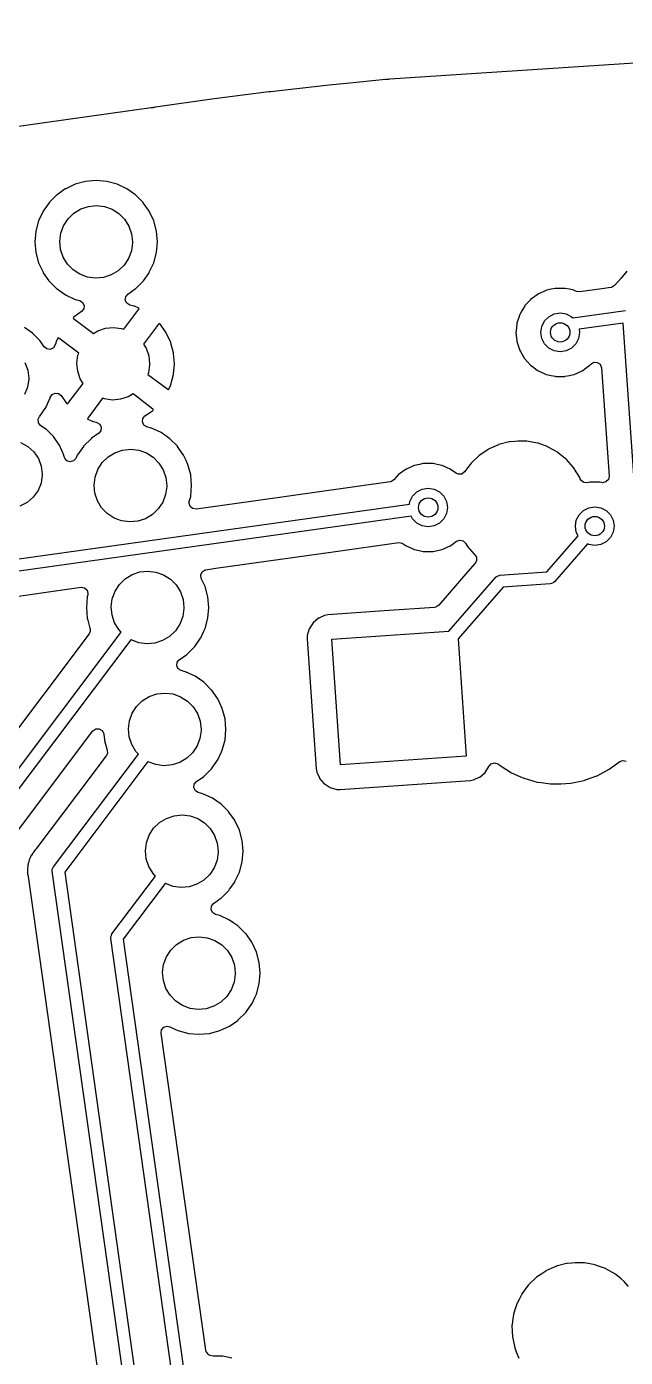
# Model space of a CAD drawing. Extents: x 3.26 to 8.16, y -5.38 to -2.28.
# Drawn here: x 4.448 to 4.934, y -3.529 to -2.447 of the extents above; entities that cross this region are included whole.
import ezdxf

# ---------------------------------------------------------------- set-up
doc = ezdxf.new("R2010")
doc.units = 0
doc.header["$MEASUREMENT"] = 0
doc.layers.add('BLACK', color=7, linetype='CONTINUOUS')

msp = doc.modelspace()

# ---------------------------------------------------------------- linework, layer by layer
at = {"layer": 'BLACK', "linetype": 'CONTINUOUS'}
for p, q in [((4.74255, -2.49), (5.39146, -2.4475)), ((4.64575, -2.50015), (4.69334, -2.49479)), ((4.69334, -2.49479), (4.69341, -2.49478)), ((4.69341, -2.49478), (4.70752, -2.49339)), ((4.70752, -2.49339), (4.73922, -2.49028)), ((4.73922, -2.49028), (4.74002, -2.49026)), ((4.74002, -2.49026), (4.74088, -2.49032)), ((4.74088, -2.49032), (4.74122, -2.49024)), ((4.74122, -2.49024), (4.74123, -2.49024)), ((4.74123, -2.49024), (4.74179, -2.49011)), ((4.74179, -2.49011), (4.74255, -2.49)), ((4.55222, -2.51268), (4.59811, -2.5062)), ((4.59811, -2.5062), (4.59817, -2.50619)), ((4.59817, -2.50619), (4.64439, -2.50032)), ((4.64439, -2.50032), (4.64568, -2.50015)), ((4.64568, -2.50015), (4.64575, -2.50015)), ((4.46226, -2.52533), (4.54867, -2.51319)), ((4.54867, -2.51319), (4.54939, -2.51314)), ((4.54939, -2.51314), (4.55003, -2.51314)), ((4.55003, -2.51314), (4.55044, -2.51315)), ((4.55044, -2.51315), (4.55078, -2.51305)), ((4.55078, -2.51305), (4.55156, -2.51283)), ((4.55078, -2.51305), (4.55078, -2.51305)), ((4.55156, -2.51283), (4.55222, -2.51268)), ((4.37835, -2.53712), (4.46226, -2.52533)), ((4.49546, -2.57339), (4.48709, -2.57563)), ((4.5041, -2.57263), (4.49546, -2.57339)), ((4.51274, -2.57339), (4.5041, -2.57263)), ((4.52111, -2.57563), (4.51274, -2.57339)), ((4.47231, -2.58415), (4.47213, -2.58427)), ((4.47905, -2.57942), (4.47231, -2.58415)), ((4.47231, -2.58415), (4.47231, -2.58415)), ((4.47923, -2.5793), (4.47905, -2.57942)), ((4.47905, -2.57942), (4.47905, -2.57942)), ((4.47943, -2.57921), (4.47923, -2.5793)), ((4.48373, -2.5772), (4.47943, -2.57921)), ((4.47943, -2.57921), (4.47943, -2.57921)), ((4.48709, -2.57563), (4.48373, -2.5772)), ((4.52897, -2.5793), (4.52111, -2.57563)), ((4.53242, -2.58171), (4.52897, -2.5793)), ((4.53534, -2.58376), (4.53242, -2.58171)), ((4.53607, -2.58427), (4.53534, -2.58376)), ((4.46587, -2.59058), (4.46168, -2.59657)), ((4.466, -2.5904), (4.46587, -2.59058)), ((4.46587, -2.59058), (4.46587, -2.59058)), ((4.47213, -2.58427), (4.466, -2.5904)), ((4.49153, -2.59565), (4.49776, -2.59353)), ((4.49776, -2.59353), (4.5043, -2.59284)), ((4.5043, -2.59284), (4.51084, -2.59362)), ((4.51084, -2.59362), (4.51704, -2.59583)), ((4.5422, -2.5904), (4.53607, -2.58427)), ((4.54232, -2.59058), (4.5422, -2.5904)), ((4.54652, -2.59657), (4.54232, -2.59058)), ((4.54232, -2.59058), (4.54232, -2.59058)), ((4.45736, -2.60536), (4.45512, -2.61373)), ((4.45977, -2.60019), (4.45736, -2.60536)), ((4.46093, -2.5977), (4.45977, -2.60019)), ((4.46103, -2.5975), (4.46093, -2.5977)), ((4.46093, -2.5977), (4.46093, -2.5977)), ((4.46168, -2.59657), (4.46103, -2.5975)), ((4.47765, -2.60924), (4.48122, -2.60371)), ((4.48122, -2.60371), (4.48592, -2.5991)), ((4.48592, -2.5991), (4.49153, -2.59565)), ((4.51704, -2.59583), (4.5226, -2.59936)), ((4.5226, -2.59936), (4.52724, -2.60403)), ((4.52724, -2.60403), (4.53073, -2.60961)), ((4.54717, -2.5975), (4.54652, -2.59657)), ((4.54726, -2.5977), (4.54717, -2.5975)), ((4.54842, -2.60019), (4.54726, -2.5977)), ((4.54726, -2.5977), (4.54726, -2.5977)), ((4.55084, -2.60536), (4.54842, -2.60019)), ((4.55308, -2.61373), (4.55084, -2.60536)), ((4.45512, -2.61373), (4.45436, -2.62237)), ((4.47457, -2.62196), (4.4754, -2.61543)), ((4.4754, -2.61543), (4.47765, -2.60924)), ((4.53073, -2.60961), (4.53289, -2.61583)), ((4.53289, -2.61583), (4.53363, -2.62237)), ((4.55384, -2.62237), (4.55308, -2.61373)), ((4.45436, -2.62237), (4.45512, -2.63101)), ((4.47522, -2.62851), (4.47457, -2.62196)), ((4.53361, -2.62319), (4.5327, -2.62971)), ((4.53363, -2.62237), (4.53361, -2.62319)), ((4.55308, -2.63101), (4.55384, -2.62237)), ((4.45512, -2.63101), (4.45736, -2.63938)), ((4.47729, -2.63476), (4.47522, -2.62851)), ((4.4807, -2.64039), (4.47729, -2.63476)), ((4.53036, -2.63587), (4.52672, -2.64135)), ((4.5327, -2.62971), (4.53036, -2.63587)), ((4.55084, -2.63938), (4.55308, -2.63101)), ((4.45736, -2.63938), (4.4589, -2.64268)), ((4.4589, -2.64268), (4.46093, -2.64704)), ((4.46093, -2.64704), (4.46093, -2.64704)), ((4.46093, -2.64704), (4.46103, -2.64724)), ((4.46103, -2.64724), (4.46115, -2.64742)), ((4.46115, -2.64742), (4.46115, -2.64742)), ((4.46115, -2.64742), (4.4657, -2.65392)), ((4.48528, -2.64512), (4.4807, -2.64039)), ((4.49079, -2.64873), (4.48528, -2.64512)), ((4.49696, -2.65102), (4.49079, -2.64873)), ((4.52195, -2.64589), (4.5163, -2.64926)), ((4.52672, -2.64135), (4.52195, -2.64589)), ((4.54249, -2.65392), (4.54705, -2.64742)), ((4.54705, -2.64742), (4.54717, -2.64724)), ((4.54705, -2.64742), (4.54705, -2.64742)), ((4.54717, -2.64724), (4.54726, -2.64704)), ((4.54726, -2.64704), (4.5493, -2.64268)), ((4.54726, -2.64704), (4.54726, -2.64704)), ((4.5493, -2.64268), (4.55084, -2.63938)), ((4.93527, -2.64628), (4.93043, -2.65186)), ((4.4657, -2.65392), (4.466, -2.65434)), ((4.466, -2.65434), (4.47213, -2.66047)), ((4.50348, -2.65189), (4.49696, -2.65102)), ((4.51004, -2.65129), (4.50348, -2.65189)), ((4.5163, -2.64926), (4.51004, -2.65129)), ((4.53607, -2.66047), (4.5422, -2.65434)), ((4.5422, -2.65434), (4.54249, -2.65392)), ((4.92211, -2.65957), (4.9148, -2.66059)), ((4.92281, -2.65942), (4.92211, -2.65957)), ((4.92517, -2.65791), (4.92281, -2.65942)), ((4.92518, -2.6579), (4.92517, -2.65791)), ((4.93043, -2.65186), (4.92518, -2.6579)), ((4.47213, -2.66047), (4.47231, -2.66059)), ((4.47231, -2.66059), (4.47231, -2.66059)), ((4.47231, -2.66059), (4.47424, -2.66195)), ((4.47424, -2.66195), (4.47923, -2.66544)), ((4.47923, -2.66544), (4.48709, -2.66911)), ((4.48709, -2.66911), (4.4873, -2.66916)), ((4.4873, -2.66916), (4.4873, -2.66916)), ((4.4873, -2.66916), (4.49074, -2.67009)), ((4.49074, -2.67009), (4.49313, -2.67154)), ((4.52777, -2.66973), (4.5281, -2.66696)), ((4.52899, -2.67225), (4.52777, -2.66973)), ((4.5281, -2.66696), (4.52982, -2.66485)), ((4.52982, -2.66485), (4.53589, -2.66059)), ((4.53589, -2.66059), (4.53607, -2.66047)), ((4.53589, -2.66059), (4.53589, -2.66059)), ((4.8568, -2.66939), (4.85244, -2.67423)), ((4.85697, -2.6692), (4.8568, -2.66939)), ((4.8568, -2.66939), (4.8568, -2.66939)), ((4.86305, -2.66478), (4.85697, -2.6692)), ((4.86329, -2.66468), (4.86305, -2.66478)), ((4.86968, -2.66183), (4.86329, -2.66468)), ((4.86329, -2.66468), (4.86329, -2.66468)), ((4.86992, -2.66172), (4.86968, -2.66183)), ((4.86968, -2.66183), (4.86968, -2.66183)), ((4.8736, -2.66094), (4.86992, -2.66172)), ((4.87702, -2.66021), (4.8736, -2.66094)), ((4.87728, -2.66016), (4.87702, -2.66021)), ((4.87702, -2.66021), (4.87702, -2.66021)), ((4.88479, -2.66016), (4.87728, -2.66016)), ((4.88505, -2.66021), (4.88479, -2.66016)), ((4.88847, -2.66094), (4.88505, -2.66021)), ((4.88505, -2.66021), (4.88505, -2.66021)), ((4.89215, -2.66172), (4.88847, -2.66094)), ((4.89239, -2.66183), (4.89215, -2.66172)), ((4.89289, -2.66206), (4.89239, -2.66183)), ((4.89239, -2.66183), (4.89239, -2.66183)), ((4.89374, -2.66243), (4.89289, -2.66206)), ((4.89436, -2.66271), (4.89374, -2.66243)), ((4.89707, -2.66309), (4.89436, -2.66271)), ((4.9148, -2.66059), (4.89707, -2.66309)), ((4.4923, -2.67894), (4.48624, -2.68319)), ((4.49402, -2.67683), (4.4923, -2.67894)), ((4.49313, -2.67154), (4.49435, -2.67405)), ((4.49435, -2.67405), (4.49402, -2.67683)), ((4.52665, -2.69332), (4.53879, -2.67721)), ((4.53138, -2.6737), (4.52899, -2.67225)), ((4.53481, -2.67462), (4.53138, -2.6737)), ((4.53522, -2.67477), (4.53481, -2.67462)), ((4.53869, -2.67639), (4.53522, -2.67477)), ((4.53899, -2.67669), (4.53869, -2.67639)), ((4.53879, -2.67721), (4.53899, -2.67669)), ((4.84818, -2.6813), (4.84586, -2.68845)), ((4.84845, -2.68083), (4.84818, -2.6813)), ((4.84985, -2.6784), (4.84845, -2.68083)), ((4.85194, -2.67479), (4.84985, -2.6784)), ((4.85244, -2.67423), (4.85194, -2.67479)), ((4.87178, -2.68319), (4.87617, -2.68095)), ((4.87617, -2.68095), (4.88103, -2.68018)), ((4.88103, -2.68018), (4.8859, -2.68095)), ((4.8859, -2.68095), (4.89029, -2.68319)), ((4.89123, -2.68412), (4.93415, -2.67809)), ((4.45231, -2.69656), (4.44585, -2.69204)), ((4.48572, -2.68365), (4.48545, -2.68414)), ((4.48545, -2.68414), (4.48578, -2.68458)), ((4.48591, -2.68346), (4.48572, -2.68365)), ((4.48578, -2.68458), (4.50199, -2.6968)), ((4.48624, -2.68319), (4.48591, -2.68346)), ((4.51168, -2.69256), (4.51822, -2.69187)), ((4.51822, -2.69187), (4.52476, -2.69265)), ((4.55483, -2.68916), (4.54261, -2.70538)), ((4.55527, -2.68883), (4.55483, -2.68916)), ((4.55576, -2.6891), (4.55527, -2.68883)), ((4.55595, -2.68929), (4.55576, -2.6891)), ((4.55623, -2.68962), (4.55595, -2.68929)), ((4.56095, -2.69636), (4.55623, -2.68962)), ((4.84583, -2.68871), (4.84521, -2.69462)), ((4.84586, -2.68845), (4.84583, -2.68871)), ((4.84583, -2.68871), (4.84583, -2.68871)), ((4.86529, -2.69593), (4.86606, -2.69106)), ((4.86606, -2.69106), (4.86829, -2.68667)), ((4.86829, -2.68667), (4.87178, -2.68319)), ((4.89029, -2.68319), (4.89123, -2.68412)), ((4.93211, -2.68832), (4.89637, -2.69334)), ((4.9717, -3.25449), (4.93211, -2.68832)), ((4.45249, -2.69668), (4.45231, -2.69656)), ((4.45231, -2.69656), (4.45231, -2.69656)), ((4.45837, -2.70256), (4.45249, -2.69668)), ((4.46088, -2.70615), (4.45837, -2.70256)), ((4.47301, -2.70072), (4.47139, -2.7042)), ((4.47331, -2.70042), (4.47301, -2.70072)), ((4.47383, -2.70062), (4.47331, -2.70042)), ((4.48993, -2.71276), (4.47383, -2.70062)), ((4.50199, -2.6968), (4.50544, -2.69468)), ((4.50544, -2.69468), (4.51168, -2.69256)), ((4.52476, -2.69265), (4.52665, -2.69332)), ((4.56116, -2.69673), (4.56095, -2.69636)), ((4.56464, -2.7042), (4.56116, -2.69673)), ((4.84521, -2.69462), (4.84507, -2.69593)), ((4.84507, -2.69593), (4.8451, -2.69619)), ((4.8451, -2.69619), (4.84575, -2.70241)), ((4.84575, -2.70241), (4.84586, -2.7034)), ((4.86606, -2.70079), (4.86529, -2.69593)), ((4.86829, -2.70518), (4.86606, -2.70079)), ((4.89601, -2.70079), (4.89377, -2.70518)), ((4.89678, -2.69593), (4.89601, -2.70079)), ((4.89637, -2.69334), (4.89678, -2.69593)), ((4.46197, -2.70771), (4.46088, -2.70615)), ((4.46408, -2.70943), (4.46197, -2.70771)), ((4.46686, -2.70976), (4.46408, -2.70943)), ((4.46937, -2.70854), (4.46686, -2.70976)), ((4.47083, -2.70615), (4.46937, -2.70854)), ((4.47124, -2.7046), (4.47083, -2.70615)), ((4.47139, -2.7042), (4.47124, -2.7046)), ((4.48932, -2.71445), (4.48993, -2.71276)), ((4.54261, -2.70538), (4.54464, -2.70864)), ((4.54464, -2.70864), (4.54681, -2.71486)), ((4.56479, -2.7046), (4.56464, -2.7042)), ((4.56692, -2.71255), (4.56479, -2.7046)), ((4.567, -2.71298), (4.56692, -2.71255)), ((4.56771, -2.72118), (4.567, -2.71298)), ((4.84586, -2.7034), (4.84818, -2.71056)), ((4.84818, -2.71056), (4.84831, -2.71078)), ((4.84831, -2.71078), (4.84831, -2.71078)), ((4.84831, -2.71078), (4.84873, -2.71152)), ((4.84873, -2.71152), (4.85194, -2.71707)), ((4.87178, -2.70867), (4.86829, -2.70518)), ((4.87617, -2.7109), (4.87178, -2.70867)), ((4.88103, -2.71168), (4.87617, -2.7109)), ((4.8859, -2.7109), (4.88103, -2.71168)), ((4.89029, -2.70867), (4.8859, -2.7109)), ((4.89377, -2.70518), (4.89029, -2.70867)), ((4.4462, -2.72049), (4.44853, -2.72667)), ((4.48849, -2.72098), (4.48932, -2.71445)), ((4.48913, -2.72754), (4.48849, -2.72098)), ((4.54753, -2.72222), (4.54662, -2.72874)), ((4.54681, -2.71486), (4.54754, -2.7214)), ((4.54754, -2.7214), (4.54753, -2.72222)), ((4.567, -2.72981), (4.56771, -2.72161)), ((4.56771, -2.72161), (4.56771, -2.72118)), ((4.85194, -2.71707), (4.85211, -2.71726)), ((4.85211, -2.71726), (4.85211, -2.71726)), ((4.85211, -2.71726), (4.8568, -2.72246)), ((4.8568, -2.72246), (4.85697, -2.72265)), ((4.85697, -2.72265), (4.85958, -2.72455)), ((4.85958, -2.72455), (4.86268, -2.7268)), ((4.89939, -2.7268), (4.90249, -2.72455)), ((4.90249, -2.72455), (4.9051, -2.72265)), ((4.9051, -2.72265), (4.90595, -2.72171)), ((4.90595, -2.72171), (4.90833, -2.72024)), ((4.90833, -2.72024), (4.91113, -2.72029)), ((4.91113, -2.72029), (4.91345, -2.72185)), ((4.91345, -2.72185), (4.91459, -2.72468)), ((4.91459, -2.72468), (4.92075, -2.81279)), ((4.44932, -2.7338), (4.44839, -2.74034)), ((4.44853, -2.72667), (4.44933, -2.73323)), ((4.44933, -2.73323), (4.44932, -2.7338)), ((4.49121, -2.73378), (4.48913, -2.72754)), ((4.49342, -2.73742), (4.49121, -2.73378)), ((4.54662, -2.72874), (4.54612, -2.73005)), ((4.54612, -2.73005), (4.56221, -2.74217)), ((4.56479, -2.73819), (4.56692, -2.73024)), ((4.56692, -2.73024), (4.567, -2.72981)), ((4.86268, -2.7268), (4.86305, -2.72707)), ((4.86305, -2.72707), (4.86329, -2.72718)), ((4.86329, -2.72718), (4.86329, -2.72718)), ((4.86329, -2.72718), (4.86968, -2.73003)), ((4.86968, -2.73003), (4.86992, -2.73013)), ((4.86992, -2.73013), (4.8736, -2.73091)), ((4.8736, -2.73091), (4.87702, -2.73164)), ((4.87702, -2.73164), (4.87702, -2.73164)), ((4.87702, -2.73164), (4.87728, -2.7317)), ((4.87728, -2.7317), (4.88479, -2.7317)), ((4.88479, -2.7317), (4.88505, -2.73164)), ((4.88505, -2.73164), (4.88847, -2.73091)), ((4.88505, -2.73164), (4.88505, -2.73164)), ((4.88847, -2.73091), (4.89215, -2.73013)), ((4.89215, -2.73013), (4.89239, -2.73003)), ((4.89239, -2.73003), (4.89878, -2.72718)), ((4.89878, -2.72718), (4.89902, -2.72707)), ((4.89878, -2.72718), (4.89878, -2.72718)), ((4.89902, -2.72707), (4.89939, -2.7268)), ((4.44839, -2.74034), (4.44592, -2.74647)), ((4.46829, -2.74647), (4.4708, -2.74525)), ((4.4708, -2.74525), (4.47358, -2.74558)), ((4.47358, -2.74558), (4.47569, -2.7473)), ((4.4812, -2.75363), (4.49342, -2.73742)), ((4.53405, -2.746), (4.53021, -2.74829)), ((4.55025, -2.75821), (4.53405, -2.746)), ((4.56221, -2.74217), (4.56272, -2.74237)), ((4.56272, -2.74237), (4.56302, -2.74208)), ((4.56302, -2.74208), (4.56464, -2.7386)), ((4.56464, -2.7386), (4.56479, -2.73819)), ((4.45837, -2.76389), (4.46314, -2.75708)), ((4.46314, -2.75708), (4.46342, -2.75648)), ((4.46342, -2.75648), (4.46656, -2.74974)), ((4.46656, -2.74974), (4.46665, -2.74954)), ((4.46656, -2.74974), (4.46656, -2.74974)), ((4.46665, -2.74954), (4.46683, -2.74886)), ((4.46683, -2.74886), (4.46829, -2.74647)), ((4.47569, -2.7473), (4.47981, -2.75318)), ((4.47981, -2.75318), (4.48008, -2.75351)), ((4.48008, -2.75351), (4.48027, -2.7537)), ((4.48027, -2.7537), (4.48076, -2.75396)), ((4.48076, -2.75396), (4.4812, -2.75363)), ((4.50937, -2.74949), (4.49724, -2.76559)), ((4.51087, -2.75005), (4.50937, -2.74949)), ((4.5174, -2.75092), (4.51087, -2.75005)), ((4.52395, -2.75032), (4.5174, -2.75092)), ((4.53021, -2.74829), (4.52395, -2.75032)), ((4.45693, -2.76656), (4.45814, -2.76426)), ((4.45722, -2.76934), (4.45693, -2.76656)), ((4.45808, -2.76421), (4.45821, -2.76404)), ((4.45814, -2.76426), (4.45808, -2.76421)), ((4.45821, -2.76404), (4.45837, -2.76389)), ((4.49724, -2.76559), (4.49704, -2.76611)), ((4.49704, -2.76611), (4.49734, -2.7664)), ((4.49734, -2.7664), (4.50082, -2.76802)), ((4.50082, -2.76802), (4.50122, -2.76817)), ((4.54168, -2.76874), (4.54202, -2.76596)), ((4.54202, -2.76596), (4.54373, -2.76385)), ((4.54373, -2.76385), (4.5498, -2.75961)), ((4.5498, -2.75961), (4.55013, -2.75933)), ((4.55013, -2.75933), (4.55031, -2.75914)), ((4.55058, -2.75865), (4.55025, -2.75821)), ((4.55031, -2.75914), (4.55058, -2.75865)), ((4.45897, -2.77152), (4.45722, -2.76934)), ((4.46327, -2.77453), (4.45897, -2.77152)), ((4.46345, -2.77466), (4.46327, -2.77453)), ((4.46327, -2.77453), (4.46327, -2.77453)), ((4.46933, -2.78054), (4.46345, -2.77466)), ((4.50621, -2.77795), (4.50014, -2.7822)), ((4.50122, -2.76817), (4.50465, -2.76909)), ((4.50465, -2.76909), (4.50704, -2.77055)), ((4.50793, -2.77584), (4.50621, -2.77795)), ((4.50704, -2.77055), (4.50826, -2.77306)), ((4.50826, -2.77306), (4.50793, -2.77584)), ((4.54291, -2.77125), (4.54168, -2.76874)), ((4.54529, -2.77271), (4.54291, -2.77125)), ((4.54873, -2.77363), (4.54529, -2.77271)), ((4.54874, -2.77363), (4.54873, -2.77363)), ((4.54894, -2.77369), (4.54874, -2.77363)), ((4.5568, -2.77735), (4.54894, -2.77369)), ((4.55988, -2.77951), (4.5568, -2.77735)), ((4.44264, -2.78553), (4.44848, -2.78862)), ((4.44848, -2.78862), (4.45341, -2.79301)), ((4.4741, -2.78735), (4.46933, -2.78054)), ((4.47419, -2.78755), (4.4741, -2.78735)), ((4.4771, -2.7938), (4.47419, -2.78755)), ((4.47419, -2.78755), (4.47419, -2.78755)), ((4.49371, -2.78863), (4.48898, -2.79538)), ((4.49383, -2.78845), (4.49371, -2.78863)), ((4.49371, -2.78863), (4.49371, -2.78863)), ((4.49996, -2.78232), (4.49383, -2.78845)), ((4.50014, -2.7822), (4.49996, -2.78232)), ((4.50014, -2.7822), (4.50014, -2.7822)), ((4.56176, -2.78082), (4.55988, -2.77951)), ((4.5639, -2.78232), (4.56176, -2.78082)), ((4.57003, -2.78845), (4.5639, -2.78232)), ((4.57016, -2.78863), (4.57003, -2.78845)), ((4.57488, -2.79538), (4.57016, -2.78863)), ((4.57016, -2.78863), (4.57016, -2.78863)), ((4.8308, -2.78726), (4.8232, -2.79068)), ((4.83099, -2.78717), (4.8308, -2.78726)), ((4.8308, -2.78726), (4.8308, -2.78726)), ((4.8312, -2.78712), (4.83099, -2.78717)), ((4.83958, -2.78494), (4.8312, -2.78712)), ((4.8312, -2.78712), (4.8312, -2.78712)), ((4.83979, -2.78489), (4.83958, -2.78494)), ((4.83958, -2.78494), (4.83958, -2.78494)), ((4.84, -2.78487), (4.83979, -2.78489)), ((4.84412, -2.78452), (4.84, -2.78487)), ((4.84, -2.78487), (4.84, -2.78487)), ((4.84656, -2.78432), (4.84412, -2.78452)), ((4.85294, -2.78432), (4.84656, -2.78432)), ((4.853, -2.78432), (4.85294, -2.78432)), ((4.85319, -2.78433), (4.853, -2.78432)), ((4.853, -2.78432), (4.853, -2.78432)), ((4.85389, -2.78436), (4.85319, -2.78433)), ((4.85405, -2.78439), (4.85389, -2.78436)), ((4.86262, -2.78594), (4.85405, -2.78439)), ((4.85405, -2.78439), (4.85405, -2.78439)), ((4.86283, -2.78598), (4.86262, -2.78594)), ((4.86262, -2.78594), (4.86262, -2.78594)), ((4.86303, -2.78605), (4.86283, -2.78598)), ((4.87117, -2.789), (4.86303, -2.78605)), ((4.86303, -2.78605), (4.86303, -2.78605)), ((4.87137, -2.78908), (4.87117, -2.789)), ((4.87117, -2.789), (4.87117, -2.789)), ((4.87926, -2.79357), (4.87137, -2.78908)), ((4.45341, -2.79301), (4.45716, -2.79846)), ((4.45716, -2.79846), (4.45949, -2.80464)), ((4.47761, -2.79489), (4.4771, -2.7938)), ((4.47767, -2.79509), (4.47761, -2.79489)), ((4.4783, -2.79747), (4.47767, -2.79509)), ((4.47856, -2.79821), (4.4783, -2.79747)), ((4.48038, -2.80034), (4.47856, -2.79821)), ((4.48305, -2.80115), (4.48038, -2.80034)), ((4.48574, -2.80038), (4.48305, -2.80115)), ((4.48759, -2.79828), (4.48574, -2.80038)), ((4.48877, -2.79575), (4.48759, -2.79828)), ((4.48886, -2.79556), (4.48877, -2.79575)), ((4.48877, -2.79575), (4.48877, -2.79575)), ((4.48898, -2.79538), (4.48886, -2.79556)), ((4.50905, -2.80176), (4.51375, -2.79716)), ((4.51375, -2.79716), (4.51936, -2.79371)), ((4.51936, -2.79371), (4.52559, -2.79158)), ((4.52559, -2.79158), (4.53214, -2.7909)), ((4.53214, -2.7909), (4.53868, -2.79168)), ((4.53868, -2.79168), (4.54488, -2.79388)), ((4.54488, -2.79388), (4.55044, -2.79741)), ((4.55044, -2.79741), (4.55507, -2.80208)), ((4.57501, -2.79556), (4.57488, -2.79538)), ((4.5751, -2.79575), (4.57501, -2.79556)), ((4.57689, -2.7996), (4.5751, -2.79575)), ((4.5751, -2.79575), (4.5751, -2.79575)), ((4.57867, -2.80341), (4.57689, -2.7996)), ((4.81518, -2.79597), (4.80861, -2.80224)), ((4.8206, -2.79233), (4.81518, -2.79597)), ((4.82254, -2.79102), (4.8206, -2.79233)), ((4.82271, -2.7909), (4.82254, -2.79102)), ((4.82254, -2.79102), (4.82254, -2.79102)), ((4.8232, -2.79068), (4.82271, -2.7909)), ((4.87942, -2.7937), (4.87926, -2.79357)), ((4.88372, -2.79723), (4.87942, -2.7937)), ((4.87942, -2.7937), (4.87942, -2.7937)), ((4.88628, -2.79933), (4.88372, -2.79723)), ((4.88642, -2.79949), (4.88628, -2.79933)), ((4.89158, -2.80544), (4.88642, -2.79949)), ((4.88642, -2.79949), (4.88642, -2.79949)), ((4.45949, -2.80464), (4.46028, -2.8112)), ((4.46028, -2.8112), (4.46028, -2.81178)), ((4.50323, -2.81348), (4.50549, -2.80729)), ((4.50549, -2.80729), (4.50905, -2.80176)), ((4.55507, -2.80208), (4.55856, -2.80767)), ((4.55856, -2.80767), (4.56073, -2.81388)), ((4.58091, -2.81179), (4.57867, -2.80341)), ((4.75583, -2.80707), (4.74974, -2.81149)), ((4.75606, -2.80697), (4.75583, -2.80707)), ((4.76246, -2.80412), (4.75606, -2.80697)), ((4.75606, -2.80697), (4.75606, -2.80697)), ((4.7627, -2.80401), (4.76246, -2.80412)), ((4.76246, -2.80412), (4.76246, -2.80412)), ((4.76662, -2.80318), (4.7627, -2.80401)), ((4.7698, -2.80251), (4.76662, -2.80318)), ((4.77005, -2.80245), (4.7698, -2.80251)), ((4.7698, -2.80251), (4.7698, -2.80251)), ((4.77757, -2.80245), (4.77005, -2.80245)), ((4.77782, -2.80251), (4.77757, -2.80245)), ((4.781, -2.80318), (4.77782, -2.80251)), ((4.77782, -2.80251), (4.77782, -2.80251)), ((4.78492, -2.80401), (4.781, -2.80318)), ((4.78516, -2.80412), (4.78492, -2.80401)), ((4.79155, -2.80697), (4.78516, -2.80412)), ((4.78516, -2.80412), (4.78516, -2.80412)), ((4.79179, -2.80707), (4.79155, -2.80697)), ((4.79155, -2.80697), (4.79155, -2.80697)), ((4.792, -2.80723), (4.79179, -2.80707)), ((4.79641, -2.81043), (4.792, -2.80723)), ((4.792, -2.80723), (4.792, -2.80723)), ((4.79828, -2.81126), (4.79641, -2.81043)), ((4.80107, -2.81106), (4.79828, -2.81126)), ((4.8033, -2.80937), (4.80107, -2.81106)), ((4.80861, -2.80224), (4.8033, -2.80937)), ((4.89224, -2.80619), (4.89158, -2.80544)), ((4.89234, -2.80637), (4.89224, -2.80619)), ((4.89277, -2.80707), (4.89234, -2.80637)), ((4.89234, -2.80637), (4.89234, -2.80637)), ((4.89695, -2.81395), (4.89277, -2.80707)), ((4.45935, -2.81832), (4.45688, -2.82445)), ((4.46028, -2.81178), (4.45935, -2.81832)), ((4.50241, -2.82001), (4.50323, -2.81348)), ((4.50305, -2.82656), (4.50241, -2.82001)), ((4.56145, -2.82125), (4.56053, -2.82777)), ((4.56073, -2.81388), (4.56146, -2.82042)), ((4.56146, -2.82042), (4.56145, -2.82125)), ((4.58167, -2.82042), (4.58091, -2.81179)), ((4.58091, -2.82906), (4.58167, -2.82042)), ((4.74288, -2.81738), (4.63013, -2.83323)), ((4.7435, -2.81725), (4.74288, -2.81738)), ((4.74588, -2.81579), (4.7435, -2.81725)), ((4.74974, -2.81149), (4.74588, -2.81579)), ((4.89719, -2.81455), (4.89695, -2.81395)), ((4.89738, -2.81505), (4.89719, -2.81455)), ((4.89801, -2.81618), (4.89738, -2.81505)), ((4.90024, -2.81787), (4.89801, -2.81618)), ((4.90303, -2.81808), (4.90024, -2.81787)), ((4.90511, -2.81764), (4.90303, -2.81808)), ((4.90536, -2.81759), (4.90511, -2.81764)), ((4.90511, -2.81764), (4.90511, -2.81764)), ((4.91288, -2.81759), (4.90536, -2.81759)), ((4.91313, -2.81764), (4.91288, -2.81759)), ((4.91477, -2.81799), (4.91313, -2.81764)), ((4.91313, -2.81764), (4.91313, -2.81764)), ((4.91544, -2.81808), (4.91477, -2.81799)), ((4.91817, -2.81749), (4.91544, -2.81808)), ((4.92015, -2.81552), (4.91817, -2.81749)), ((4.92075, -2.81279), (4.92015, -2.81552)), ((4.45303, -2.82981), (4.448, -2.83411)), ((4.45688, -2.82445), (4.45303, -2.82981)), ((4.50513, -2.83281), (4.50305, -2.82656)), ((4.50854, -2.83844), (4.50513, -2.83281)), ((4.56053, -2.82777), (4.5582, -2.83392)), ((4.57977, -2.83334), (4.58086, -2.82927)), ((4.58086, -2.82927), (4.58091, -2.82906)), ((4.58086, -2.82927), (4.58086, -2.82927)), ((4.75883, -2.83335), (4.76107, -2.82896)), ((4.76107, -2.82896), (4.76455, -2.82548)), ((4.76455, -2.82548), (4.76894, -2.82324)), ((4.76894, -2.82324), (4.77381, -2.82247)), ((4.77381, -2.82247), (4.77868, -2.82324)), ((4.77868, -2.82324), (4.78307, -2.82548)), ((4.78307, -2.82548), (4.78655, -2.82896)), ((4.78655, -2.82896), (4.78879, -2.83335)), ((4.09606, -2.9285), (4.75851, -2.8354)), ((4.448, -2.83411), (4.4421, -2.83707)), ((4.51311, -2.84318), (4.50854, -2.83844)), ((4.51862, -2.84678), (4.51311, -2.84318)), ((4.55455, -2.8394), (4.54979, -2.84394)), ((4.5582, -2.83392), (4.55455, -2.8394)), ((4.5796, -2.83461), (4.57977, -2.83334)), ((4.58038, -2.83729), (4.5796, -2.83461)), ((4.58248, -2.83913), (4.58038, -2.83729)), ((4.58525, -2.83953), (4.58248, -2.83913)), ((4.63013, -2.83323), (4.58525, -2.83953)), ((4.75851, -2.8354), (4.75883, -2.83335)), ((4.78879, -2.84309), (4.78655, -2.84748)), ((4.78879, -2.83335), (4.78956, -2.83822)), ((4.78956, -2.83822), (4.78879, -2.84309)), ((4.89638, -2.8441), (4.89986, -2.84061)), ((4.89986, -2.84061), (4.90425, -2.83838)), ((4.90425, -2.83838), (4.90912, -2.83761)), ((4.90912, -2.83761), (4.91399, -2.83838)), ((4.91399, -2.83838), (4.91838, -2.84061)), ((4.91838, -2.84061), (4.92186, -2.8441)), ((4.75988, -2.84515), (4.09541, -2.93853)), ((4.52479, -2.84907), (4.51862, -2.84678)), ((4.53131, -2.84994), (4.52479, -2.84907)), ((4.53787, -2.84935), (4.53131, -2.84994)), ((4.54413, -2.84731), (4.53787, -2.84935)), ((4.54979, -2.84394), (4.54413, -2.84731)), ((4.76107, -2.84748), (4.75988, -2.84515)), ((4.76455, -2.85096), (4.76107, -2.84748)), ((4.76894, -2.8532), (4.76455, -2.85096)), ((4.77381, -2.85397), (4.76894, -2.8532)), ((4.77868, -2.8532), (4.77381, -2.85397)), ((4.78307, -2.85096), (4.77868, -2.8532)), ((4.78655, -2.84748), (4.78307, -2.85096)), ((4.89337, -2.85335), (4.89414, -2.84849)), ((4.89414, -2.85822), (4.89337, -2.85335)), ((4.89414, -2.84849), (4.89638, -2.8441)), ((4.92186, -2.8441), (4.9241, -2.84849)), ((4.9241, -2.84849), (4.92487, -2.85335)), ((4.92487, -2.85335), (4.9241, -2.85822)), ((4.79685, -2.86569), (4.79948, -2.86475)), ((4.79948, -2.86475), (4.80221, -2.86538)), ((4.87022, -2.89061), (4.89571, -2.86128)), ((4.89571, -2.86128), (4.89414, -2.85822)), ((4.92186, -2.86261), (4.91838, -2.86609)), ((4.9241, -2.85822), (4.92186, -2.86261)), ((4.60127, -2.88765), (4.69662, -2.87425)), ((4.69662, -2.87425), (4.74988, -2.86677)), ((4.74988, -2.86677), (4.75265, -2.86717)), ((4.75265, -2.86717), (4.75349, -2.86767)), ((4.75349, -2.86767), (4.75583, -2.86937)), ((4.75583, -2.86937), (4.75606, -2.86947)), ((4.75606, -2.86947), (4.75606, -2.86947)), ((4.75606, -2.86947), (4.76242, -2.8723)), ((4.76242, -2.8723), (4.7627, -2.87242)), ((4.7627, -2.87242), (4.76637, -2.87321)), ((4.76637, -2.87321), (4.7698, -2.87393)), ((4.7698, -2.87393), (4.7698, -2.87393)), ((4.7698, -2.87393), (4.77005, -2.87399)), ((4.77005, -2.87399), (4.77757, -2.87399)), ((4.77757, -2.87399), (4.77782, -2.87393)), ((4.77782, -2.87393), (4.78125, -2.87321)), ((4.77782, -2.87393), (4.77782, -2.87393)), ((4.78125, -2.87321), (4.78492, -2.87242)), ((4.78492, -2.87242), (4.7852, -2.8723)), ((4.7852, -2.8723), (4.79155, -2.86947)), ((4.79155, -2.86947), (4.79179, -2.86937)), ((4.79155, -2.86947), (4.79155, -2.86947)), ((4.79179, -2.86937), (4.7922, -2.86907)), ((4.7922, -2.86907), (4.79685, -2.86569)), ((4.80221, -2.86538), (4.80401, -2.86713)), ((4.80401, -2.86713), (4.80533, -2.8693)), ((4.80533, -2.8693), (4.80533, -2.8693)), ((4.80533, -2.8693), (4.80544, -2.86948)), ((4.80544, -2.86948), (4.80557, -2.86964)), ((4.80557, -2.86964), (4.81121, -2.87614)), ((4.81121, -2.87614), (4.81139, -2.87634)), ((4.90312, -2.86775), (4.87631, -2.8986)), ((4.90425, -2.86833), (4.90312, -2.86775)), ((4.90912, -2.8691), (4.90425, -2.86833)), ((4.91399, -2.86833), (4.90912, -2.8691)), ((4.91838, -2.86609), (4.91399, -2.86833)), ((4.81206, -2.88349), (4.80613, -2.89032)), ((4.81139, -2.87634), (4.81155, -2.87648)), ((4.81155, -2.87648), (4.8117, -2.87662)), ((4.8117, -2.87662), (4.81165, -2.87668)), ((4.81165, -2.87668), (4.81304, -2.87871)), ((4.81311, -2.88151), (4.81206, -2.88349)), ((4.81304, -2.87871), (4.81311, -2.88151)), ((4.52297, -2.90079), (4.52767, -2.89618)), ((4.52767, -2.89618), (4.53328, -2.89273)), ((4.53328, -2.89273), (4.53951, -2.89061)), ((4.53951, -2.89061), (4.54606, -2.88992)), ((4.54606, -2.88992), (4.55259, -2.8907)), ((4.55259, -2.8907), (4.55879, -2.89291)), ((4.55879, -2.89291), (4.56435, -2.89644)), ((4.56435, -2.89644), (4.56899, -2.90111)), ((4.58906, -2.89302), (4.59021, -2.89047)), ((4.58948, -2.89578), (4.58906, -2.89302)), ((4.59259, -2.90244), (4.58948, -2.89578)), ((4.59021, -2.89047), (4.59254, -2.88894)), ((4.59254, -2.88894), (4.59329, -2.88878)), ((4.59329, -2.88878), (4.60127, -2.88765)), ((4.80613, -2.89032), (4.78237, -2.91765)), ((4.79069, -2.93859), (4.82862, -2.89496)), ((4.82862, -2.89496), (4.82929, -2.89439)), ((4.82929, -2.89439), (4.8294, -2.89424)), ((4.8294, -2.89424), (4.8295, -2.8942)), ((4.8295, -2.8942), (4.82969, -2.89404)), ((4.82969, -2.89404), (4.83086, -2.8937)), ((4.83086, -2.8937), (4.83199, -2.89328)), ((4.83199, -2.89328), (4.87022, -2.89061)), ((4.34336, -2.9239), (4.49181, -2.90304)), ((4.49181, -2.90304), (4.49458, -2.90344)), ((4.49458, -2.90344), (4.49668, -2.90528)), ((4.49668, -2.90528), (4.49746, -2.90797)), ((4.49746, -2.90797), (4.49729, -2.90923)), ((4.51715, -2.91251), (4.5194, -2.90632)), ((4.5194, -2.90632), (4.52297, -2.90079)), ((4.56899, -2.90111), (4.57248, -2.90669)), ((4.57248, -2.90669), (4.57464, -2.91291)), ((4.59483, -2.91081), (4.59259, -2.90244)), ((4.83471, -2.90296), (4.79812, -2.94505)), ((4.87294, -2.90028), (4.83471, -2.90296)), ((4.87407, -2.89986), (4.87294, -2.90028)), ((4.87524, -2.89952), (4.87407, -2.89986)), ((4.87543, -2.89936), (4.87524, -2.89952)), ((4.87553, -2.89932), (4.87543, -2.89936)), ((4.87564, -2.89917), (4.87553, -2.89932)), ((4.87631, -2.8986), (4.87564, -2.89917)), ((4.49687, -2.91081), (4.49611, -2.91945)), ((4.49729, -2.90923), (4.49687, -2.91081)), ((4.51633, -2.91904), (4.51715, -2.91251)), ((4.51697, -2.92559), (4.51633, -2.91904)), ((4.57464, -2.91291), (4.57538, -2.91945)), ((4.59559, -2.91945), (4.59483, -2.91081)), ((4.77897, -2.91934), (4.73797, -2.92221)), ((4.78002, -2.91916), (4.77897, -2.91934)), ((4.78237, -2.91765), (4.78002, -2.91916)), ((4.49611, -2.91945), (4.49687, -2.92809)), ((4.49687, -2.92809), (4.49735, -2.92989)), ((4.49735, -2.92989), (4.49906, -2.93625)), ((4.51905, -2.93184), (4.51697, -2.92559)), ((4.57445, -2.92679), (4.57211, -2.93295)), ((4.57537, -2.92027), (4.57445, -2.92679)), ((4.57538, -2.91945), (4.57537, -2.92027)), ((4.59259, -2.93646), (4.59483, -2.92809)), ((4.59483, -2.92809), (4.59559, -2.91945)), ((4.6846, -2.92823), (4.68026, -2.93198)), ((4.68492, -2.92808), (4.6846, -2.92823)), ((4.68953, -2.92598), (4.68492, -2.92808)), ((4.68492, -2.92808), (4.68492, -2.92808)), ((4.68981, -2.92585), (4.68953, -2.92598)), ((4.68953, -2.92598), (4.68953, -2.92598)), ((4.69224, -2.92541), (4.68981, -2.92585)), ((4.69237, -2.9254), (4.69224, -2.92541)), ((4.73797, -2.92221), (4.69237, -2.9254)), ((4.69237, -2.9254), (4.69237, -2.9254)), ((4.30472, -3.23127), (4.52451, -2.93959)), ((4.49838, -2.941), (4.31521, -3.18408)), ((4.49926, -2.93911), (4.49838, -2.941)), ((4.49906, -2.93625), (4.49908, -2.93635)), ((4.49908, -2.93635), (4.49908, -2.93635)), ((4.49908, -2.93635), (4.49911, -2.93646)), ((4.49911, -2.93646), (4.49909, -2.93647)), ((4.49909, -2.93647), (4.49926, -2.93911)), ((4.52246, -2.93747), (4.51905, -2.93184)), ((4.52451, -2.93959), (4.52246, -2.93747)), ((4.56847, -2.93843), (4.5637, -2.94297)), ((4.57211, -2.93295), (4.56847, -2.93843)), ((4.58902, -2.94412), (4.59154, -2.9387)), ((4.59154, -2.9387), (4.59259, -2.93646)), ((4.67715, -2.9368), (4.67551, -2.94229)), ((4.68026, -2.93198), (4.67715, -2.9368)), ((4.69552, -2.94525), (4.79069, -2.93859)), ((4.53228, -2.94564), (4.31381, -3.23556)), ((4.53254, -2.94581), (4.53228, -2.94564)), ((4.53871, -2.9481), (4.53254, -2.94581)), ((4.54523, -2.94897), (4.53871, -2.9481)), ((4.55179, -2.94837), (4.54523, -2.94897)), ((4.55805, -2.94634), (4.55179, -2.94837)), ((4.5637, -2.94297), (4.55805, -2.94634)), ((4.57782, -2.95755), (4.58395, -2.95142)), ((4.58395, -2.95142), (4.58422, -2.95104)), ((4.58422, -2.95104), (4.5888, -2.9445)), ((4.5888, -2.9445), (4.58892, -2.94432)), ((4.5888, -2.9445), (4.5888, -2.9445)), ((4.58892, -2.94432), (4.58902, -2.94412)), ((4.58902, -2.94412), (4.58902, -2.94412)), ((4.67551, -2.94229), (4.67542, -2.94475)), ((4.67542, -2.94475), (4.67543, -2.94489)), ((4.67543, -2.94489), (4.67543, -2.94489)), ((4.67543, -2.94489), (4.68281, -3.05045)), ((4.70266, -3.04736), (4.69552, -2.94525)), ((4.79812, -2.94505), (4.80478, -3.04022)), ((4.56988, -2.96402), (4.57159, -2.96191)), ((4.57159, -2.96191), (4.57764, -2.95768)), ((4.57764, -2.95768), (4.57782, -2.95755)), ((4.57764, -2.95768), (4.57764, -2.95768)), ((4.56954, -2.9668), (4.56988, -2.96402)), ((4.57077, -2.96931), (4.56954, -2.9668)), ((4.57315, -2.97077), (4.57077, -2.96931)), ((4.57648, -2.97166), (4.57315, -2.97077)), ((4.57678, -2.97174), (4.57648, -2.97166)), ((4.58464, -2.9754), (4.57678, -2.97174)), ((4.58801, -2.97776), (4.58464, -2.9754)), ((4.59151, -2.98021), (4.58801, -2.97776)), ((4.59174, -2.98038), (4.59151, -2.98021)), ((4.59787, -2.98651), (4.59174, -2.98038)), ((4.54159, -2.99521), (4.5472, -2.99176)), ((4.5472, -2.99176), (4.55343, -2.98964)), ((4.55343, -2.98964), (4.55997, -2.98895)), ((4.55997, -2.98895), (4.56651, -2.98973)), ((4.56651, -2.98973), (4.57271, -2.99194)), ((4.57271, -2.99194), (4.57827, -2.99547)), ((4.59799, -2.98668), (4.59787, -2.98651)), ((4.6022, -2.9927), (4.59799, -2.98668)), ((4.59799, -2.98668), (4.59799, -2.98668)), ((4.60284, -2.99361), (4.6022, -2.9927)), ((4.60293, -2.99381), (4.60284, -2.99361)), ((4.6045, -2.99717), (4.60293, -2.99381)), ((4.60293, -2.99381), (4.60293, -2.99381)), ((4.53107, -3.01153), (4.53332, -3.00535)), ((4.53332, -3.00535), (4.53689, -2.99981)), ((4.53689, -2.99981), (4.54159, -2.99521)), ((4.57827, -2.99547), (4.58291, -3.00014)), ((4.58291, -3.00014), (4.5864, -3.00572)), ((4.5864, -3.00572), (4.58856, -3.01194)), ((4.6065, -3.00147), (4.6045, -2.99717)), ((4.60875, -3.00984), (4.6065, -3.00147)), ((4.53024, -3.01806), (4.53107, -3.01153)), ((4.58856, -3.01194), (4.5893, -3.01848)), ((4.6095, -3.01848), (4.60875, -3.00984)), ((4.33602, -3.23935), (4.50147, -3.01979)), ((4.50147, -3.01979), (4.50371, -3.01813)), ((4.50371, -3.01813), (4.5065, -3.01793)), ((4.5065, -3.01793), (4.50895, -3.01928)), ((4.50895, -3.01928), (4.51028, -3.02174)), ((4.51028, -3.02174), (4.51037, -3.02235)), ((4.51037, -3.02235), (4.51079, -3.02711)), ((4.51079, -3.02711), (4.51092, -3.02761)), ((4.53089, -3.02462), (4.53024, -3.01806)), ((4.53296, -3.03086), (4.53089, -3.02462)), ((4.58837, -3.02582), (4.58603, -3.03197)), ((4.58928, -3.0193), (4.58837, -3.02582)), ((4.5893, -3.01848), (4.58928, -3.0193)), ((4.6065, -3.03549), (4.60875, -3.02711)), ((4.60875, -3.02711), (4.6095, -3.01848)), ((4.51092, -3.02761), (4.51297, -3.03528)), ((4.51318, -3.03814), (4.5123, -3.04003)), ((4.51297, -3.03528), (4.51298, -3.03528)), ((4.51298, -3.03528), (4.513, -3.03538)), ((4.513, -3.03538), (4.513, -3.03538)), ((4.513, -3.03538), (4.51303, -3.03549)), ((4.51303, -3.03549), (4.51301, -3.03549)), ((4.51301, -3.03549), (4.51318, -3.03814)), ((4.53637, -3.03649), (4.53296, -3.03086)), ((4.53843, -3.03862), (4.53637, -3.03649)), ((4.58239, -3.03746), (4.57762, -3.042)), ((4.58603, -3.03197), (4.58239, -3.03746)), ((4.60293, -3.04315), (4.60587, -3.03685)), ((4.60587, -3.03685), (4.6065, -3.03549)), ((4.46942, -3.1302), (4.53843, -3.03862)), ((4.5462, -3.04466), (4.47851, -3.13449)), ((4.5123, -3.04003), (4.48765, -3.07274)), ((4.54645, -3.04483), (4.5462, -3.04466)), ((4.55262, -3.04713), (4.54645, -3.04483)), ((4.55915, -3.048), (4.55262, -3.04713)), ((4.56571, -3.0474), (4.55915, -3.048)), ((4.57197, -3.04537), (4.56571, -3.0474)), ((4.57762, -3.042), (4.57197, -3.04537)), ((4.59836, -3.04975), (4.60272, -3.04352)), ((4.60272, -3.04352), (4.60284, -3.04335)), ((4.60272, -3.04352), (4.60272, -3.04352)), ((4.60284, -3.04335), (4.60293, -3.04315)), ((4.60293, -3.04315), (4.60293, -3.04315)), ((4.80478, -3.04022), (4.70266, -3.04736)), ((4.82004, -3.05349), (4.82315, -3.04867)), ((4.82315, -3.04867), (4.82322, -3.04845)), ((4.82322, -3.04845), (4.82501, -3.04639)), ((4.82501, -3.04639), (4.8277, -3.04561)), ((4.8277, -3.04561), (4.83038, -3.04641)), ((4.83038, -3.04641), (4.83087, -3.04677)), ((4.83087, -3.04677), (4.83218, -3.04787)), ((4.83218, -3.04787), (4.84156, -3.05373)), ((4.92092, -3.05086), (4.92936, -3.04473)), ((4.92936, -3.04473), (4.93199, -3.04379)), ((4.93199, -3.04379), (4.93471, -3.04442)), ((4.58551, -3.06094), (4.59156, -3.0567)), ((4.59156, -3.0567), (4.59174, -3.05658)), ((4.59156, -3.0567), (4.59156, -3.0567)), ((4.59174, -3.05658), (4.59787, -3.05045)), ((4.59787, -3.05045), (4.59836, -3.04975)), ((4.68281, -3.05045), (4.68282, -3.05065)), ((4.68282, -3.05065), (4.68326, -3.05307)), ((4.68326, -3.05307), (4.68339, -3.05335)), ((4.68339, -3.05335), (4.6855, -3.05797)), ((4.6855, -3.05797), (4.6855, -3.05797)), ((4.6855, -3.05797), (4.68564, -3.05829)), ((4.68564, -3.05829), (4.68939, -3.06263)), ((4.80806, -3.06006), (4.81049, -3.05962)), ((4.81049, -3.05962), (4.81225, -3.05882)), ((4.81225, -3.05882), (4.81538, -3.05739)), ((4.81538, -3.05739), (4.8157, -3.05724)), ((4.81538, -3.05739), (4.81538, -3.05739)), ((4.8157, -3.05724), (4.82004, -3.05349)), ((4.84156, -3.05373), (4.84823, -3.0567)), ((4.84823, -3.0567), (4.8514, -3.05811)), ((4.8514, -3.05811), (4.85166, -3.05823)), ((4.85166, -3.05823), (4.86229, -3.06128)), ((4.8898, -3.06224), (4.90062, -3.05994)), ((4.90062, -3.05994), (4.90078, -3.05988)), ((4.90078, -3.05988), (4.91085, -3.05621)), ((4.90078, -3.05988), (4.90078, -3.05988)), ((4.91085, -3.05621), (4.91101, -3.05616)), ((4.91085, -3.05621), (4.91085, -3.05621)), ((4.91101, -3.05616), (4.92078, -3.05096)), ((4.92078, -3.05096), (4.92092, -3.05086)), ((4.58346, -3.06583), (4.58379, -3.06305)), ((4.58468, -3.06834), (4.58346, -3.06583)), ((4.58379, -3.06305), (4.58551, -3.06094)), ((4.58707, -3.0698), (4.58468, -3.06834)), ((4.5907, -3.07077), (4.58707, -3.0698)), ((4.59855, -3.07443), (4.5907, -3.07077)), ((4.68939, -3.06263), (4.68969, -3.06282)), ((4.68969, -3.06282), (4.68969, -3.06282)), ((4.68969, -3.06282), (4.69008, -3.06307)), ((4.69008, -3.06307), (4.69421, -3.06574)), ((4.69421, -3.06574), (4.69971, -3.06737)), ((4.69971, -3.06737), (4.70217, -3.06746)), ((4.70217, -3.06746), (4.7023, -3.06746)), ((4.7023, -3.06746), (4.80793, -3.06007)), ((4.7023, -3.06746), (4.7023, -3.06746)), ((4.80793, -3.06007), (4.80806, -3.06006)), ((4.80793, -3.06007), (4.80793, -3.06007)), ((4.86229, -3.06128), (4.86246, -3.0613)), ((4.86246, -3.0613), (4.86246, -3.0613)), ((4.86246, -3.0613), (4.86547, -3.06172)), ((4.86547, -3.06172), (4.87324, -3.06282)), ((4.87324, -3.06282), (4.88153, -3.06282)), ((4.88153, -3.06282), (4.88162, -3.06281)), ((4.88162, -3.06281), (4.88963, -3.06225)), ((4.88162, -3.06281), (4.88162, -3.06281)), ((4.88963, -3.06225), (4.8898, -3.06224)), ((4.88963, -3.06225), (4.88963, -3.06225)), ((4.48765, -3.07274), (4.45599, -3.11475)), ((4.60566, -3.0794), (4.59855, -3.07443)), ((4.61179, -3.08553), (4.60566, -3.0794)), ((4.55551, -3.09424), (4.56111, -3.09079)), ((4.56111, -3.09079), (4.56734, -3.08867)), ((4.56734, -3.08867), (4.57389, -3.08798)), ((4.57389, -3.08798), (4.58043, -3.08876)), ((4.58043, -3.08876), (4.58663, -3.09096)), ((4.58663, -3.09096), (4.59219, -3.09449)), ((4.61191, -3.08571), (4.61179, -3.08553)), ((4.61635, -3.09206), (4.61191, -3.08571)), ((4.61191, -3.08571), (4.61191, -3.08571)), ((4.61676, -3.09264), (4.61635, -3.09206)), ((4.54724, -3.10438), (4.5508, -3.09884)), ((4.5508, -3.09884), (4.55551, -3.09424)), ((4.59219, -3.09449), (4.59683, -3.09916)), ((4.59683, -3.09916), (4.60031, -3.10475)), ((4.61685, -3.09283), (4.61676, -3.09264)), ((4.618, -3.0953), (4.61685, -3.09283)), ((4.61685, -3.09283), (4.61685, -3.09283)), ((4.62042, -3.10049), (4.618, -3.0953)), ((4.62267, -3.10887), (4.62042, -3.10049)), ((4.54416, -3.11709), (4.54499, -3.11056)), ((4.54499, -3.11056), (4.54724, -3.10438)), ((4.60031, -3.10475), (4.60248, -3.11096)), ((4.60248, -3.11096), (4.60321, -3.1175)), ((4.62342, -3.1175), (4.62267, -3.10887)), ((4.45006, -3.1238), (4.44968, -3.12517)), ((4.45014, -3.1235), (4.45006, -3.1238)), ((4.45054, -3.1228), (4.45014, -3.1235)), ((4.45087, -3.1221), (4.45054, -3.1228)), ((4.45089, -3.12205), (4.45087, -3.1221)), ((4.45115, -3.12135), (4.45089, -3.12205)), ((4.45166, -3.12063), (4.45115, -3.12135)), ((4.45216, -3.11993), (4.45166, -3.12063)), ((4.45241, -3.11954), (4.45216, -3.11993)), ((4.45249, -3.1194), (4.45241, -3.11954)), ((4.45241, -3.11954), (4.45241, -3.11954)), ((4.45241, -3.11954), (4.45241, -3.11954)), ((4.45315, -3.11852), (4.45249, -3.1194)), ((4.45324, -3.1184), (4.45315, -3.11852)), ((4.45461, -3.11646), (4.45324, -3.1184)), ((4.45479, -3.11621), (4.45461, -3.11646)), ((4.45461, -3.11646), (4.45461, -3.11646)), ((4.45502, -3.11601), (4.45479, -3.11621)), ((4.4553, -3.11567), (4.45502, -3.11601)), ((4.45599, -3.11475), (4.4553, -3.11567)), ((4.5448, -3.12364), (4.54416, -3.11709)), ((4.54688, -3.12989), (4.5448, -3.12364)), ((4.60229, -3.12485), (4.59995, -3.131)), ((4.6032, -3.11833), (4.60229, -3.12485)), ((4.60321, -3.1175), (4.6032, -3.11833)), ((4.62267, -3.12614), (4.62342, -3.1175)), ((4.44841, -3.13178), (4.44821, -3.13351)), ((4.44821, -3.13351), (4.44826, -3.13382)), ((4.44826, -3.13382), (4.44826, -3.13382)), ((4.44826, -3.13382), (4.44832, -3.1343)), ((4.44832, -3.1343), (4.44837, -3.13507)), ((4.44837, -3.13507), (4.44836, -3.1355)), ((4.44836, -3.1355), (4.44836, -3.13587)), ((4.44844, -3.13131), (4.44841, -3.13178)), ((4.44847, -3.12957), (4.44844, -3.13131)), ((4.44855, -3.12927), (4.44847, -3.12957)), ((4.44868, -3.1288), (4.44855, -3.12927)), ((4.44855, -3.12927), (4.44855, -3.12927)), ((4.44883, -3.12804), (4.44868, -3.1288)), ((4.44887, -3.12768), (4.44883, -3.12804)), ((4.44892, -3.12725), (4.44887, -3.12768)), ((4.44907, -3.12685), (4.44892, -3.12725)), ((4.44953, -3.12562), (4.44907, -3.12685)), ((4.44968, -3.12517), (4.44953, -3.12562)), ((4.46844, -3.13279), (4.46848, -3.13268)), ((4.46848, -3.13297), (4.46844, -3.13279)), ((4.46848, -3.13243), (4.46899, -3.13133)), ((4.46848, -3.13268), (4.46848, -3.13243)), ((4.46848, -3.13384), (4.46848, -3.13297)), ((4.53035, -3.57408), (4.46848, -3.13384)), ((4.46899, -3.13133), (4.46942, -3.1302)), ((4.47851, -3.13449), (4.54038, -3.57472)), ((4.55029, -3.13552), (4.54688, -3.12989)), ((4.55234, -3.13765), (4.55029, -3.13552)), ((4.59995, -3.131), (4.5963, -3.13648)), ((4.61914, -3.13726), (4.62042, -3.13451)), ((4.62042, -3.13451), (4.62267, -3.12614)), ((4.44836, -3.13587), (4.44843, -3.13618)), ((4.44843, -3.13618), (4.44843, -3.13618)), ((4.44843, -3.13618), (4.44876, -3.13757)), ((4.44876, -3.13757), (4.44885, -3.13802)), ((4.44885, -3.13802), (4.50908, -3.56662)), ((4.51685, -3.18476), (4.55234, -3.13765)), ((4.56011, -3.14369), (4.52593, -3.18905)), ((4.56037, -3.14386), (4.56011, -3.14369)), ((4.56654, -3.14615), (4.56037, -3.14386)), ((4.57307, -3.14703), (4.56654, -3.14615)), ((4.57962, -3.14643), (4.57307, -3.14703)), ((4.58588, -3.14439), (4.57962, -3.14643)), ((4.59154, -3.14102), (4.58588, -3.14439)), ((4.5963, -3.13648), (4.59154, -3.14102)), ((4.61251, -3.14844), (4.61663, -3.14255)), ((4.61663, -3.14255), (4.61676, -3.14237)), ((4.61663, -3.14255), (4.61663, -3.14255)), ((4.61676, -3.14237), (4.61685, -3.14218)), ((4.61685, -3.14218), (4.61914, -3.13726)), ((4.61685, -3.14218), (4.61685, -3.14218)), ((4.59943, -3.15997), (4.60548, -3.15573)), ((4.60548, -3.15573), (4.60566, -3.1556)), ((4.60548, -3.15573), (4.60548, -3.15573)), ((4.60566, -3.1556), (4.61179, -3.14947)), ((4.61179, -3.14947), (4.61251, -3.14844)), ((4.59738, -3.16485), (4.59771, -3.16208)), ((4.5986, -3.16737), (4.59738, -3.16485)), ((4.59771, -3.16208), (4.59943, -3.15997)), ((4.60099, -3.16882), (4.5986, -3.16737)), ((4.60461, -3.16979), (4.60099, -3.16882)), ((4.61247, -3.17346), (4.60461, -3.16979)), ((4.61597, -3.17591), (4.61247, -3.17346)), ((4.61917, -3.17815), (4.61597, -3.17591)), ((4.61957, -3.17843), (4.61917, -3.17815)), ((4.6257, -3.18456), (4.61957, -3.17843)), ((4.51587, -3.18735), (4.51591, -3.18724)), ((4.51591, -3.18753), (4.51587, -3.18735)), ((4.5159, -3.1884), (4.51591, -3.18753)), ((4.56523, -3.53938), (4.5159, -3.1884)), ((4.51591, -3.18699), (4.51642, -3.18589)), ((4.51591, -3.18724), (4.51591, -3.18699)), ((4.51642, -3.18589), (4.51685, -3.18476)), ((4.52593, -3.18905), (4.57469, -3.536)), ((4.57503, -3.18981), (4.58126, -3.18769)), ((4.58126, -3.18769), (4.58781, -3.187)), ((4.58781, -3.187), (4.59435, -3.18778)), ((4.59435, -3.18778), (4.60055, -3.18999)), ((4.62583, -3.18474), (4.6257, -3.18456)), ((4.63048, -3.19139), (4.62583, -3.18474)), ((4.62583, -3.18474), (4.62583, -3.18474)), ((4.56115, -3.2034), (4.56472, -3.19787)), ((4.56472, -3.19787), (4.56942, -3.19326)), ((4.56942, -3.19326), (4.57503, -3.18981)), ((4.60055, -3.18999), (4.6061, -3.19352)), ((4.6061, -3.19352), (4.61074, -3.19819)), ((4.61074, -3.19819), (4.61423, -3.20377)), ((4.63068, -3.19166), (4.63048, -3.19139)), ((4.63077, -3.19186), (4.63068, -3.19166)), ((4.63102, -3.19239), (4.63077, -3.19186)), ((4.63077, -3.19186), (4.63077, -3.19186)), ((4.63434, -3.19952), (4.63102, -3.19239)), ((4.63658, -3.20789), (4.63434, -3.19952)), ((4.55808, -3.21612), (4.5589, -3.20959)), ((4.5589, -3.20959), (4.56115, -3.2034)), ((4.61423, -3.20377), (4.6164, -3.20999)), ((4.6164, -3.20999), (4.61713, -3.21653)), ((4.63734, -3.21653), (4.63658, -3.20789)), ((4.55872, -3.22267), (4.55808, -3.21612)), ((4.61712, -3.21736), (4.6162, -3.22387)), ((4.61713, -3.21653), (4.61712, -3.21736)), ((4.63658, -3.22517), (4.63734, -3.21653)), ((4.5608, -3.22892), (4.55872, -3.22267)), ((4.56421, -3.23455), (4.5608, -3.22892)), ((4.61386, -3.23003), (4.61022, -3.23551)), ((4.6162, -3.22387), (4.61386, -3.23003)), ((4.63434, -3.23354), (4.63658, -3.22517)), ((4.56878, -3.23928), (4.56421, -3.23455)), ((4.57429, -3.24289), (4.56878, -3.23928)), ((4.58046, -3.24518), (4.57429, -3.24289)), ((4.5998, -3.24342), (4.59354, -3.24546)), ((4.60545, -3.24005), (4.5998, -3.24342)), ((4.61022, -3.23551), (4.60545, -3.24005)), ((4.62617, -3.24783), (4.63055, -3.24158)), ((4.63055, -3.24158), (4.63068, -3.2414)), ((4.63055, -3.24158), (4.63055, -3.24158)), ((4.63068, -3.2414), (4.63077, -3.2412)), ((4.63077, -3.2412), (4.63299, -3.23644)), ((4.63077, -3.2412), (4.63077, -3.2412)), ((4.63299, -3.23644), (4.63434, -3.23354)), ((4.58698, -3.24605), (4.58046, -3.24518)), ((4.59354, -3.24546), (4.58698, -3.24605)), ((4.61957, -3.25463), (4.6257, -3.2485)), ((4.6257, -3.2485), (4.62617, -3.24783)), ((4.55687, -3.26532), (4.55727, -3.26256)), ((4.59308, -3.52296), (4.55687, -3.26532)), ((4.55727, -3.26256), (4.55911, -3.26045)), ((4.55911, -3.26045), (4.5618, -3.25967)), ((4.5618, -3.25967), (4.56388, -3.26014)), ((4.56388, -3.26014), (4.5704, -3.26318)), ((4.5704, -3.26318), (4.5704, -3.26318)), ((4.5704, -3.26318), (4.57059, -3.26327)), ((4.57059, -3.26327), (4.57897, -3.26551)), ((4.59624, -3.26551), (4.60461, -3.26327)), ((4.60461, -3.26327), (4.61247, -3.2596)), ((4.61247, -3.2596), (4.61839, -3.25546)), ((4.61839, -3.25546), (4.61939, -3.25476)), ((4.61939, -3.25476), (4.6194, -3.25476)), ((4.6194, -3.25476), (4.61957, -3.25463)), ((4.57897, -3.26551), (4.5876, -3.26627)), ((4.5876, -3.26627), (4.59624, -3.26551)), ((4.86923, -3.45868), (4.86606, -3.46081)), ((4.8694, -3.45856), (4.86923, -3.45868)), ((4.86923, -3.45868), (4.86923, -3.45868)), ((4.87004, -3.45828), (4.8694, -3.45856)), ((4.87749, -3.45492), (4.87004, -3.45828)), ((4.87768, -3.45483), (4.87749, -3.45492)), ((4.87749, -3.45492), (4.87749, -3.45492)), ((4.87789, -3.45478), (4.87768, -3.45483)), ((4.88627, -3.4526), (4.87789, -3.45478)), ((4.87789, -3.45478), (4.87789, -3.45478)), ((4.88647, -3.45255), (4.88627, -3.4526)), ((4.88627, -3.4526), (4.88627, -3.4526)), ((4.88668, -3.45253), (4.88647, -3.45255)), ((4.89061, -3.4522), (4.88668, -3.45253)), ((4.88668, -3.45253), (4.88668, -3.45253)), ((4.89324, -3.45198), (4.89061, -3.4522)), ((4.89963, -3.45198), (4.89324, -3.45198)), ((4.89969, -3.45198), (4.89963, -3.45198)), ((4.89988, -3.45199), (4.89969, -3.45198)), ((4.89969, -3.45198), (4.89969, -3.45198)), ((4.90058, -3.45202), (4.89988, -3.45199)), ((4.90074, -3.45205), (4.90058, -3.45202)), ((4.90931, -3.4536), (4.90074, -3.45205)), ((4.90074, -3.45205), (4.90074, -3.45205)), ((4.90952, -3.45364), (4.90931, -3.4536)), ((4.90931, -3.4536), (4.90931, -3.4536)), ((4.90971, -3.45371), (4.90952, -3.45364)), ((4.91786, -3.45667), (4.90971, -3.45371)), ((4.90971, -3.45371), (4.90971, -3.45371)), ((4.91805, -3.45674), (4.91786, -3.45667)), ((4.91786, -3.45667), (4.91786, -3.45667)), ((4.92595, -3.46123), (4.91805, -3.45674)), ((4.85529, -3.46991), (4.85431, -3.47122)), ((4.86187, -3.46364), (4.85529, -3.46991)), ((4.86606, -3.46081), (4.86187, -3.46364)), ((4.92611, -3.46136), (4.92595, -3.46123)), ((4.9306, -3.46504), (4.92611, -3.46136)), ((4.92611, -3.46136), (4.92611, -3.46136)), ((4.93297, -3.46699), (4.9306, -3.46504)), ((4.93311, -3.46715), (4.93297, -3.46699)), ((4.9365, -3.47106), (4.93311, -3.46715)), ((4.93311, -3.46715), (4.93311, -3.46715)), ((4.84763, -3.48161), (4.84576, -3.48529)), ((4.84978, -3.47738), (4.84763, -3.48161)), ((4.84987, -3.47719), (4.84978, -3.47738)), ((4.85004, -3.47697), (4.84987, -3.47719)), ((4.85431, -3.47122), (4.85004, -3.47697)), ((4.84474, -3.48857), (4.84313, -3.49376)), ((4.84576, -3.48529), (4.84474, -3.48857)), ((4.84198, -3.50216), (4.84187, -3.50297)), ((4.84187, -3.50297), (4.84221, -3.51204)), ((4.8426, -3.49743), (4.84198, -3.50216)), ((4.84306, -3.49396), (4.8426, -3.49743)), ((4.84313, -3.49376), (4.84306, -3.49396)), ((4.84313, -3.49376), (4.84313, -3.49376)), ((4.84221, -3.51204), (4.84408, -3.52093)), ((4.59334, -3.52399), (4.59308, -3.52296)), ((4.595, -3.52623), (4.59334, -3.52399)), ((4.84408, -3.52093), (4.84415, -3.52113)), ((4.84415, -3.52113), (4.84415, -3.52113)), ((4.84415, -3.52113), (4.84537, -3.52422)), ((4.84537, -3.52422), (4.84741, -3.52938)), ((4.59583, -3.52686), (4.595, -3.52623)), ((4.59658, -3.52732), (4.59583, -3.52686)), ((4.59927, -3.52781), (4.59658, -3.52732)), ((4.59934, -3.5278), (4.59927, -3.52781)), ((4.60686, -3.5278), (4.59934, -3.5278)), ((4.60712, -3.52785), (4.60686, -3.5278)), ((4.61054, -3.52858), (4.60712, -3.52785)), ((4.60712, -3.52785), (4.60712, -3.52785)), ((4.61422, -3.52936), (4.61054, -3.52858))]:
    msp.add_line(p, q, dxfattribs=at)
at = {"layer": 'BLACK'}
for centre in [(4.88103, -2.69593), (4.77381, -2.83822), (4.90912, -2.85335)]:
    msp.add_circle(centre, 0.00787, dxfattribs=at)

doc.saveas('drawing.dxf')
